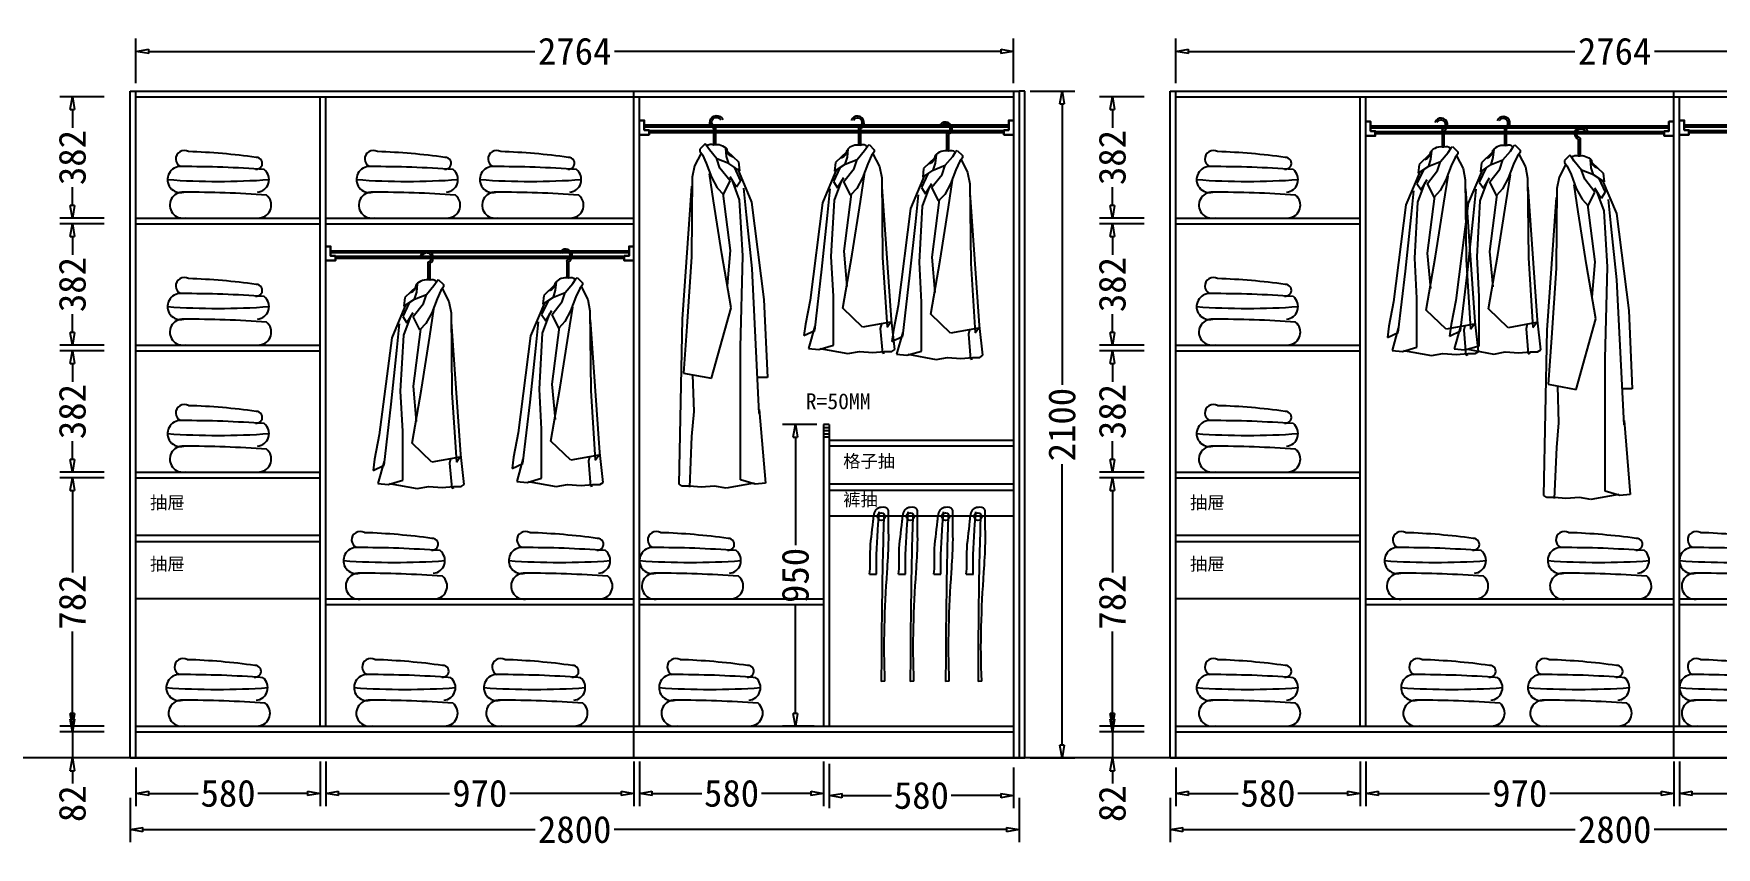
# Model space of a CAD drawing. Header units: millimetres. Extents: x 304407 to 361076, y -1262425 to -1203358.
# Drawn here: x 319507 to 324807, y -1249130 to -1246567 of the extents above; entities that cross this region are included whole.
import ezdxf

# ---------------------------------------------------------------- set-up
doc = ezdxf.new("R2010")
doc.units = ezdxf.units.MM
doc.header["$LTSCALE"] = 20
doc.layers.get('Defpoints').update_dxf_attribs({"color": 250})
for name, color, linetype in [('4', 1, 'Continuous'), ('6', 6, 'Continuous'), ('8', 8, 'Continuous'), ('LAYER10', 11, 'Continuous'), ('LAYER8', 11, 'Continuous'), ('图层3', 4, 'Continuous'), ('墙体', 40, 'Continuous')]:
    doc.layers.add(name, color=color, linetype=linetype)
doc.styles.get("Standard").update_dxf_attribs({"font": 'SimSun.ttf', "height": 85})
doc.styles.add('text', font='SimSun.ttf', dxfattribs={"height": 85})
doc.dimstyles.new('周文晶', dxfattribs={"dimtxt": 70, "dimasz": 40, "dimexe": 40, "dimexo": 30, "dimgap": 10, "dimtad": 0, "dimdec": 0, "dimtxsty": 'Standard', "dimblk": 'CLOSEDBLANK', "dimcen": 200, "dimclrd": 256, "dimclre": 256, "dimadec": 0, "dimazin": 0, "dimtfac": 1, "dimtdec": 0, "dimtmove": 0, "dimatfit": 3, "dimldrblk": 'CLOSEDBLANK', "dimfxl": 100, "dimfxlon": 1, "dimarcsym": 0})

# ---------------------------------------------------------------- blocks, each defined once
blk = doc.blocks.new('_ClosedBlank')
at = {"color": 0, "linetype": 'ByBlock', "lineweight": -2}
for p, q in [((-1, 0.17), (0, 0)), ((-1, 0.17), (-1, -0.17)), ((0, 0), (-1, -0.17))]:
    blk.add_line(p, q, dxfattribs=at)
blk = doc.blocks.new('*D1942')
at = {"lineweight": -2, "transparency": 16777216}
for p, q in [((320409.1, -1248860.2), (320409.1, -1249000.2)), ((319829.1, -1248878.6), (319829.1, -1249000.2)), ((319869.1, -1248960.2), (320025, -1248960.2)), ((320369.1, -1248960.2), (320213.1, -1248960.2))]:
    blk.add_line(p, q, dxfattribs=at)
at = {"layer": 'Defpoints', "color": 0, "transparency": 16777216}
for p in [(320409.1, -1248748.6), (319829.1, -1248848.6), (320409.1, -1248960.2)]:
    blk.add_point(p, dxfattribs=at)
at = {"lineweight": -2, "transparency": 16777216, "xscale": 40, "yscale": 40, "zscale": 40, "rotation": 180}
blk.add_blockref('_ClosedBlank', (319829.1, -1248960.2), dxfattribs=at)
at = {"lineweight": -2, "transparency": 16777216, "xscale": 40, "yscale": 40, "zscale": 40}
blk.add_blockref('_ClosedBlank', (320409.1, -1248960.2), dxfattribs=at)
at = {"color": 0, "transparency": 16777216, "insert": (320119.1, -1248960.2), "char_height": 85, "attachment_point": 5}
blk.add_mtext('580', dxfattribs=at)
blk = doc.blocks.new('*D1943')
at = {"lineweight": -2, "transparency": 16777216}
for p, q in [((321415.1, -1248860.2), (321415.1, -1249000.2)), ((321995.1, -1248860.2), (321995.1, -1249000.2)), ((321455.1, -1248960.2), (321611, -1248960.2)), ((321955.1, -1248960.2), (321799.1, -1248960.2))]:
    blk.add_line(p, q, dxfattribs=at)
at = {"layer": 'Defpoints', "color": 0, "transparency": 16777216}
for p in [(321415.1, -1246766.6), (321995.1, -1248748.6), (321995.1, -1248960.2)]:
    blk.add_point(p, dxfattribs=at)
at = {"lineweight": -2, "transparency": 16777216, "xscale": 40, "yscale": 40, "zscale": 40, "rotation": 180}
blk.add_blockref('_ClosedBlank', (321415.1, -1248960.2), dxfattribs=at)
at = {"lineweight": -2, "transparency": 16777216, "xscale": 40, "yscale": 40, "zscale": 40}
blk.add_blockref('_ClosedBlank', (321995.1, -1248960.2), dxfattribs=at)
at = {"color": 0, "transparency": 16777216, "insert": (321705.1, -1248960.2), "char_height": 85, "attachment_point": 5}
blk.add_mtext('580', dxfattribs=at)
blk = doc.blocks.new('*D1944')
at = {"lineweight": -2, "transparency": 16777216}
for p, q in [((319829.1, -1246723.2), (319829.1, -1246583.2)), ((322593.1, -1246723.2), (322593.1, -1246583.2)), ((319869.1, -1246623.2), (321085.4, -1246623.2)), ((322553.1, -1246623.2), (321336.8, -1246623.2))]:
    blk.add_line(p, q, dxfattribs=at)
at = {"layer": 'Defpoints', "color": 0, "transparency": 16777216}
for p in [(322593.1, -1246623.2), (319829.1, -1246766.6), (322593.1, -1246766.6)]:
    blk.add_point(p, dxfattribs=at)
at = {"lineweight": -2, "transparency": 16777216, "xscale": 40, "yscale": 40, "zscale": 40, "rotation": 180}
blk.add_blockref('_ClosedBlank', (319829.1, -1246623.2), dxfattribs=at)
at = {"lineweight": -2, "transparency": 16777216, "xscale": 40, "yscale": 40, "zscale": 40}
blk.add_blockref('_ClosedBlank', (322593.1, -1246623.2), dxfattribs=at)
at = {"color": 0, "transparency": 16777216, "insert": (321211.1, -1246623.2), "char_height": 85, "attachment_point": 5}
blk.add_mtext('2764', dxfattribs=at)
blk = doc.blocks.new('*D1945')
at = {"lineweight": -2, "transparency": 16777216}
for p, q in [((319811.1, -1248974.2), (319811.1, -1249114.2)), ((322611.1, -1248974.2), (322611.1, -1249114.2)), ((319851.1, -1249074.2), (321086.3, -1249074.2)), ((322571.1, -1249074.2), (321335.8, -1249074.2))]:
    blk.add_line(p, q, dxfattribs=at)
at = {"layer": 'Defpoints', "color": 0, "transparency": 16777216}
for p in [(319811.1, -1248848.6), (322611.1, -1248848.6), (322611.1, -1249074.2)]:
    blk.add_point(p, dxfattribs=at)
at = {"lineweight": -2, "transparency": 16777216, "xscale": 40, "yscale": 40, "zscale": 40, "rotation": 180}
blk.add_blockref('_ClosedBlank', (319811.1, -1249074.2), dxfattribs=at)
at = {"lineweight": -2, "transparency": 16777216, "xscale": 40, "yscale": 40, "zscale": 40}
blk.add_blockref('_ClosedBlank', (322611.1, -1249074.2), dxfattribs=at)
at = {"color": 0, "transparency": 16777216, "insert": (321211.1, -1249074.2), "char_height": 85, "attachment_point": 5}
blk.add_mtext('2800', dxfattribs=at)
blk = doc.blocks.new('*D1946')
at = {"lineweight": -2, "transparency": 16777216}
for p, q in [((322646, -1246748.6), (322786, -1246748.6)), ((322746, -1246788.6), (322746, -1247673.9)), ((322746, -1248808.6), (322746, -1247923.4)), ((322646, -1248848.6), (322786, -1248848.6))]:
    blk.add_line(p, q, dxfattribs=at)
at = {"layer": 'Defpoints', "color": 0, "transparency": 16777216}
for p in [(322611.1, -1246748.6), (322746, -1246748.6), (322611.1, -1248848.6)]:
    blk.add_point(p, dxfattribs=at)
at = {"lineweight": -2, "transparency": 16777216, "xscale": 40, "yscale": 40, "zscale": 40}
for p, rotation in [((322746, -1246748.6), 90), ((322746, -1248848.6), 270)]:
    blk.add_blockref('_ClosedBlank', p, dxfattribs=dict(at, rotation=rotation))
at = {"color": 0, "transparency": 16777216, "insert": (322746, -1247798.6), "char_height": 85, "attachment_point": 5, "rotation": 90}
blk.add_mtext('2100', dxfattribs=at)
blk = doc.blocks.new('*D1947')
at = {"lineweight": -2, "transparency": 16777216}
for p, q in [((321974.1, -1247798.6), (321866.1, -1247798.6)), ((321906.1, -1247838.6), (321906.1, -1248178.6)), ((321906.1, -1248708.6), (321906.1, -1248368.6)), ((321965.1, -1248748.6), (321866.1, -1248748.6))]:
    blk.add_line(p, q, dxfattribs=at)
at = {"layer": 'Defpoints', "color": 0, "transparency": 16777216}
for p in [(322004.1, -1247798.6), (321906.1, -1248748.6), (321995.1, -1248748.6)]:
    blk.add_point(p, dxfattribs=at)
at = {"lineweight": -2, "transparency": 16777216, "xscale": 40, "yscale": 40, "zscale": 40}
for p, rotation in [((321906.1, -1247798.6), 90), ((321906.1, -1248748.6), 270)]:
    blk.add_blockref('_ClosedBlank', p, dxfattribs=dict(at, rotation=rotation))
at = {"color": 0, "transparency": 16777216, "insert": (321906.1, -1248273.6), "char_height": 85, "attachment_point": 5, "rotation": 90}
blk.add_mtext('950', dxfattribs=at)
blk = doc.blocks.new('*D1948')
at = {"lineweight": -2, "transparency": 16777216}
for p, q in [((322013.1, -1248866.8), (322013.1, -1249006.8)), ((322593.1, -1248878.6), (322593.1, -1249006.8)), ((322053.1, -1248966.8), (322209, -1248966.8)), ((322553.1, -1248966.8), (322397.1, -1248966.8))]:
    blk.add_line(p, q, dxfattribs=at)
at = {"layer": 'Defpoints', "color": 0, "transparency": 16777216}
for p in [(322013.1, -1248748.6), (322593.1, -1248848.6), (322593.1, -1248966.8)]:
    blk.add_point(p, dxfattribs=at)
at = {"lineweight": -2, "transparency": 16777216, "xscale": 40, "yscale": 40, "zscale": 40, "rotation": 180}
blk.add_blockref('_ClosedBlank', (322013.1, -1248966.8), dxfattribs=at)
at = {"lineweight": -2, "transparency": 16777216, "xscale": 40, "yscale": 40, "zscale": 40}
blk.add_blockref('_ClosedBlank', (322593.1, -1248966.8), dxfattribs=at)
at = {"color": 0, "transparency": 16777216, "insert": (322303.1, -1248966.8), "char_height": 85, "attachment_point": 5}
blk.add_mtext('580', dxfattribs=at)
blk = doc.blocks.new('*D1949')
at = {"lineweight": -2, "transparency": 16777216}
for p, q in [((319628.8, -1248726.6), (319628.8, -1248686.6)), ((319728.8, -1248766.6), (319588.8, -1248766.6)), ((319628.8, -1248766.6), (319628.8, -1248848.6)), ((319728.8, -1248848.6), (319588.8, -1248848.6)), ((319628.8, -1248888.6), (319628.8, -1248928.6))]:
    blk.add_line(p, q, dxfattribs=at)
at = {"layer": 'Defpoints', "color": 0, "transparency": 16777216}
for p in [(319628.8, -1248766.6), (319829.1, -1248766.6), (319811.1, -1248848.6)]:
    blk.add_point(p, dxfattribs=at)
at = {"lineweight": -2, "transparency": 16777216, "xscale": 40, "yscale": 40, "zscale": 40}
for p, rotation in [((319628.8, -1248766.6), 270), ((319628.8, -1248848.6), 90)]:
    blk.add_blockref('_ClosedBlank', p, dxfattribs=dict(at, rotation=rotation))
at = {"color": 0, "transparency": 16777216, "insert": (319628.8, -1248992.7), "char_height": 85, "attachment_point": 5, "rotation": 90}
blk.add_mtext('82', dxfattribs=at)
blk = doc.blocks.new('*D1950')
at = {"lineweight": -2, "transparency": 16777216}
for p, q in [((319728.8, -1247966.6), (319588.8, -1247966.6)), ((319628.8, -1248006.6), (319628.8, -1248264.5)), ((319628.8, -1248708.6), (319628.8, -1248450.7)), ((319728.8, -1248748.6), (319588.8, -1248748.6))]:
    blk.add_line(p, q, dxfattribs=at)
at = {"layer": 'Defpoints', "color": 0, "transparency": 16777216}
for p in [(319628.8, -1247966.6), (319829.1, -1247966.6), (319829.1, -1248748.6)]:
    blk.add_point(p, dxfattribs=at)
at = {"lineweight": -2, "transparency": 16777216, "xscale": 40, "yscale": 40, "zscale": 40}
for p, rotation in [((319628.8, -1247966.6), 90), ((319628.8, -1248748.6), 270)]:
    blk.add_blockref('_ClosedBlank', p, dxfattribs=dict(at, rotation=rotation))
at = {"color": 0, "transparency": 16777216, "insert": (319628.8, -1248357.6), "char_height": 85, "attachment_point": 5, "rotation": 90}
blk.add_mtext('782', dxfattribs=at)
blk = doc.blocks.new('*D1951')
at = {"lineweight": -2, "transparency": 16777216}
for p, q in [((319728.8, -1247566.6), (319588.8, -1247566.6)), ((319628.8, -1247606.6), (319628.8, -1247664.3)), ((319628.8, -1247908.6), (319628.8, -1247851)), ((319728.8, -1247948.6), (319588.8, -1247948.6))]:
    blk.add_line(p, q, dxfattribs=at)
at = {"layer": 'Defpoints', "color": 0, "transparency": 16777216}
for p in [(319628.8, -1247566.6), (319829.1, -1247566.6), (319829.1, -1247948.6)]:
    blk.add_point(p, dxfattribs=at)
at = {"lineweight": -2, "transparency": 16777216, "xscale": 40, "yscale": 40, "zscale": 40}
for p, rotation in [((319628.8, -1247566.6), 90), ((319628.8, -1247948.6), 270)]:
    blk.add_blockref('_ClosedBlank', p, dxfattribs=dict(at, rotation=rotation))
at = {"color": 0, "transparency": 16777216, "insert": (319628.8, -1247757.6), "char_height": 85, "attachment_point": 5, "rotation": 90}
blk.add_mtext('382', dxfattribs=at)
blk = doc.blocks.new('*D1952')
at = {"lineweight": -2, "transparency": 16777216}
for p, q in [((319728.8, -1247166.6), (319588.8, -1247166.6)), ((319628.8, -1247206.6), (319628.8, -1247264.3)), ((319628.8, -1247508.6), (319628.8, -1247451)), ((319728.8, -1247548.6), (319588.8, -1247548.6))]:
    blk.add_line(p, q, dxfattribs=at)
at = {"layer": 'Defpoints', "color": 0, "transparency": 16777216}
for p in [(319628.8, -1247166.6), (319829.1, -1247166.6), (319829.1, -1247548.6)]:
    blk.add_point(p, dxfattribs=at)
at = {"lineweight": -2, "transparency": 16777216, "xscale": 40, "yscale": 40, "zscale": 40}
for p, rotation in [((319628.8, -1247166.6), 90), ((319628.8, -1247548.6), 270)]:
    blk.add_blockref('_ClosedBlank', p, dxfattribs=dict(at, rotation=rotation))
at = {"color": 0, "transparency": 16777216, "insert": (319628.8, -1247357.6), "char_height": 85, "attachment_point": 5, "rotation": 90}
blk.add_mtext('382', dxfattribs=at)
blk = doc.blocks.new('*D1953')
at = {"lineweight": -2, "transparency": 16777216}
for p, q in [((319728.8, -1246766.6), (319588.8, -1246766.6)), ((319628.8, -1246806.6), (319628.8, -1246864.3)), ((319628.8, -1247108.6), (319628.8, -1247051)), ((319728.8, -1247148.6), (319588.8, -1247148.6))]:
    blk.add_line(p, q, dxfattribs=at)
at = {"layer": 'Defpoints', "color": 0, "transparency": 16777216}
for p in [(319628.8, -1246766.6), (319829.1, -1246766.6), (319829.1, -1247148.6)]:
    blk.add_point(p, dxfattribs=at)
at = {"lineweight": -2, "transparency": 16777216, "xscale": 40, "yscale": 40, "zscale": 40}
for p, rotation in [((319628.8, -1246766.6), 90), ((319628.8, -1247148.6), 270)]:
    blk.add_blockref('_ClosedBlank', p, dxfattribs=dict(at, rotation=rotation))
at = {"color": 0, "transparency": 16777216, "insert": (319628.8, -1246957.6), "char_height": 85, "attachment_point": 5, "rotation": 90}
blk.add_mtext('382', dxfattribs=at)
blk = doc.blocks.new('*D1954')
at = {"lineweight": -2, "transparency": 16777216}
for p, q in [((320427.1, -1248860.2), (320427.1, -1249000.2)), ((321397.1, -1248860.2), (321397.1, -1249000.2)), ((320467.1, -1248960.2), (320817.1, -1248960.2)), ((321357.1, -1248960.2), (321007.1, -1248960.2))]:
    blk.add_line(p, q, dxfattribs=at)
at = {"layer": 'Defpoints', "color": 0, "transparency": 16777216}
for p in [(320427.1, -1248748.6), (321397.1, -1248748.6), (321397.1, -1248960.2)]:
    blk.add_point(p, dxfattribs=at)
at = {"lineweight": -2, "transparency": 16777216, "xscale": 40, "yscale": 40, "zscale": 40, "rotation": 180}
blk.add_blockref('_ClosedBlank', (320427.1, -1248960.2), dxfattribs=at)
at = {"lineweight": -2, "transparency": 16777216, "xscale": 40, "yscale": 40, "zscale": 40}
blk.add_blockref('_ClosedBlank', (321397.1, -1248960.2), dxfattribs=at)
at = {"color": 0, "transparency": 16777216, "insert": (320912.1, -1248960.2), "char_height": 85, "attachment_point": 5}
blk.add_mtext('970', dxfattribs=at)
blk = doc.blocks.new('*D1968')
at = {"lineweight": -2, "transparency": 16777216}
for p, q in [((323684.9, -1248860.2), (323684.9, -1249000.2)), ((323104.9, -1248878.6), (323104.9, -1249000.2)), ((323144.9, -1248960.2), (323300.8, -1248960.2)), ((323644.9, -1248960.2), (323488.9, -1248960.2))]:
    blk.add_line(p, q, dxfattribs=at)
at = {"layer": 'Defpoints', "color": 0, "transparency": 16777216}
for p in [(323684.9, -1248748.6), (323104.9, -1248848.6), (323684.9, -1248960.2)]:
    blk.add_point(p, dxfattribs=at)
at = {"lineweight": -2, "transparency": 16777216, "xscale": 40, "yscale": 40, "zscale": 40, "rotation": 180}
blk.add_blockref('_ClosedBlank', (323104.9, -1248960.2), dxfattribs=at)
at = {"lineweight": -2, "transparency": 16777216, "xscale": 40, "yscale": 40, "zscale": 40}
blk.add_blockref('_ClosedBlank', (323684.9, -1248960.2), dxfattribs=at)
at = {"color": 0, "transparency": 16777216, "insert": (323394.9, -1248960.2), "char_height": 85, "attachment_point": 5}
blk.add_mtext('580', dxfattribs=at)
blk = doc.blocks.new('*D1969')
at = {"lineweight": -2, "transparency": 16777216}
for p, q in [((324690.9, -1248860.2), (324690.9, -1249000.2)), ((325270.9, -1248860.2), (325270.9, -1249000.2)), ((324730.9, -1248960.2), (324886.8, -1248960.2)), ((325230.9, -1248960.2), (325074.9, -1248960.2))]:
    blk.add_line(p, q, dxfattribs=at)
at = {"layer": 'Defpoints', "color": 0, "transparency": 16777216}
for p in [(324690.9, -1246766.6), (325270.9, -1248748.6), (325270.9, -1248960.2)]:
    blk.add_point(p, dxfattribs=at)
at = {"lineweight": -2, "transparency": 16777216, "xscale": 40, "yscale": 40, "zscale": 40, "rotation": 180}
blk.add_blockref('_ClosedBlank', (324690.9, -1248960.2), dxfattribs=at)
at = {"lineweight": -2, "transparency": 16777216, "xscale": 40, "yscale": 40, "zscale": 40}
blk.add_blockref('_ClosedBlank', (325270.9, -1248960.2), dxfattribs=at)
at = {"color": 0, "transparency": 16777216, "insert": (324980.9, -1248960.2), "char_height": 85, "attachment_point": 5}
blk.add_mtext('580', dxfattribs=at)
blk = doc.blocks.new('*D1970')
at = {"lineweight": -2, "transparency": 16777216}
for p, q in [((323104.9, -1246723.2), (323104.9, -1246583.2)), ((325868.9, -1246723.2), (325868.9, -1246583.2)), ((323144.9, -1246623.2), (324361.2, -1246623.2)), ((325828.9, -1246623.2), (324612.6, -1246623.2))]:
    blk.add_line(p, q, dxfattribs=at)
at = {"layer": 'Defpoints', "color": 0, "transparency": 16777216}
for p in [(325868.9, -1246623.2), (323104.9, -1246766.6), (325868.9, -1246766.6)]:
    blk.add_point(p, dxfattribs=at)
at = {"lineweight": -2, "transparency": 16777216, "xscale": 40, "yscale": 40, "zscale": 40, "rotation": 180}
blk.add_blockref('_ClosedBlank', (323104.9, -1246623.2), dxfattribs=at)
at = {"lineweight": -2, "transparency": 16777216, "xscale": 40, "yscale": 40, "zscale": 40}
blk.add_blockref('_ClosedBlank', (325868.9, -1246623.2), dxfattribs=at)
at = {"color": 0, "transparency": 16777216, "insert": (324486.9, -1246623.2), "char_height": 85, "attachment_point": 5}
blk.add_mtext('2764', dxfattribs=at)
blk = doc.blocks.new('*D1971')
at = {"lineweight": -2, "transparency": 16777216}
for p, q in [((323086.9, -1248974.2), (323086.9, -1249114.2)), ((325886.9, -1248974.2), (325886.9, -1249114.2)), ((323126.9, -1249074.2), (324362.1, -1249074.2)), ((325846.9, -1249074.2), (324611.6, -1249074.2))]:
    blk.add_line(p, q, dxfattribs=at)
at = {"layer": 'Defpoints', "color": 0, "transparency": 16777216}
for p in [(323086.9, -1248848.6), (325886.9, -1248848.6), (325886.9, -1249074.2)]:
    blk.add_point(p, dxfattribs=at)
at = {"lineweight": -2, "transparency": 16777216, "xscale": 40, "yscale": 40, "zscale": 40, "rotation": 180}
blk.add_blockref('_ClosedBlank', (323086.9, -1249074.2), dxfattribs=at)
at = {"lineweight": -2, "transparency": 16777216, "xscale": 40, "yscale": 40, "zscale": 40}
blk.add_blockref('_ClosedBlank', (325886.9, -1249074.2), dxfattribs=at)
at = {"color": 0, "transparency": 16777216, "insert": (324486.9, -1249074.2), "char_height": 85, "attachment_point": 5}
blk.add_mtext('2800', dxfattribs=at)
blk = doc.blocks.new('*D1975')
at = {"lineweight": -2, "transparency": 16777216}
for p, q in [((322904.6, -1248726.6), (322904.6, -1248686.6)), ((323004.6, -1248766.6), (322864.6, -1248766.6)), ((322904.6, -1248766.6), (322904.6, -1248848.6)), ((323004.6, -1248848.6), (322864.6, -1248848.6)), ((322904.6, -1248888.6), (322904.6, -1248928.6))]:
    blk.add_line(p, q, dxfattribs=at)
at = {"layer": 'Defpoints', "color": 0, "transparency": 16777216}
for p in [(322904.6, -1248766.6), (323104.9, -1248766.6), (323086.9, -1248848.6)]:
    blk.add_point(p, dxfattribs=at)
at = {"lineweight": -2, "transparency": 16777216, "xscale": 40, "yscale": 40, "zscale": 40}
for p, rotation in [((322904.6, -1248766.6), 270), ((322904.6, -1248848.6), 90)]:
    blk.add_blockref('_ClosedBlank', p, dxfattribs=dict(at, rotation=rotation))
at = {"color": 0, "transparency": 16777216, "insert": (322904.6, -1248992.7), "char_height": 85, "attachment_point": 5, "rotation": 90}
blk.add_mtext('82', dxfattribs=at)
blk = doc.blocks.new('*D1976')
at = {"lineweight": -2, "transparency": 16777216}
for p, q in [((323004.6, -1247966.6), (322864.6, -1247966.6)), ((322904.6, -1248006.6), (322904.6, -1248264.5)), ((322904.6, -1248708.6), (322904.6, -1248450.7)), ((323004.6, -1248748.6), (322864.6, -1248748.6))]:
    blk.add_line(p, q, dxfattribs=at)
at = {"layer": 'Defpoints', "color": 0, "transparency": 16777216}
for p in [(322904.6, -1247966.6), (323104.9, -1247966.6), (323104.9, -1248748.6)]:
    blk.add_point(p, dxfattribs=at)
at = {"lineweight": -2, "transparency": 16777216, "xscale": 40, "yscale": 40, "zscale": 40}
for p, rotation in [((322904.6, -1247966.6), 90), ((322904.6, -1248748.6), 270)]:
    blk.add_blockref('_ClosedBlank', p, dxfattribs=dict(at, rotation=rotation))
at = {"color": 0, "transparency": 16777216, "insert": (322904.6, -1248357.6), "char_height": 85, "attachment_point": 5, "rotation": 90}
blk.add_mtext('782', dxfattribs=at)
blk = doc.blocks.new('*D1977')
at = {"lineweight": -2, "transparency": 16777216}
for p, q in [((323004.6, -1247566.6), (322864.6, -1247566.6)), ((322904.6, -1247606.6), (322904.6, -1247664.3)), ((322904.6, -1247908.6), (322904.6, -1247851)), ((323004.6, -1247948.6), (322864.6, -1247948.6))]:
    blk.add_line(p, q, dxfattribs=at)
at = {"layer": 'Defpoints', "color": 0, "transparency": 16777216}
for p in [(322904.6, -1247566.6), (323104.9, -1247566.6), (323104.9, -1247948.6)]:
    blk.add_point(p, dxfattribs=at)
at = {"lineweight": -2, "transparency": 16777216, "xscale": 40, "yscale": 40, "zscale": 40}
for p, rotation in [((322904.6, -1247566.6), 90), ((322904.6, -1247948.6), 270)]:
    blk.add_blockref('_ClosedBlank', p, dxfattribs=dict(at, rotation=rotation))
at = {"color": 0, "transparency": 16777216, "insert": (322904.6, -1247757.6), "char_height": 85, "attachment_point": 5, "rotation": 90}
blk.add_mtext('382', dxfattribs=at)
blk = doc.blocks.new('*D1978')
at = {"lineweight": -2, "transparency": 16777216}
for p, q in [((323004.6, -1247166.6), (322864.6, -1247166.6)), ((322904.6, -1247206.6), (322904.6, -1247264.3)), ((322904.6, -1247508.6), (322904.6, -1247451)), ((323004.6, -1247548.6), (322864.6, -1247548.6))]:
    blk.add_line(p, q, dxfattribs=at)
at = {"layer": 'Defpoints', "color": 0, "transparency": 16777216}
for p in [(322904.6, -1247166.6), (323104.9, -1247166.6), (323104.9, -1247548.6)]:
    blk.add_point(p, dxfattribs=at)
at = {"lineweight": -2, "transparency": 16777216, "xscale": 40, "yscale": 40, "zscale": 40}
for p, rotation in [((322904.6, -1247166.6), 90), ((322904.6, -1247548.6), 270)]:
    blk.add_blockref('_ClosedBlank', p, dxfattribs=dict(at, rotation=rotation))
at = {"color": 0, "transparency": 16777216, "insert": (322904.6, -1247357.6), "char_height": 85, "attachment_point": 5, "rotation": 90}
blk.add_mtext('382', dxfattribs=at)
blk = doc.blocks.new('*D1979')
at = {"lineweight": -2, "transparency": 16777216}
for p, q in [((323004.6, -1246766.6), (322864.6, -1246766.6)), ((322904.6, -1246806.6), (322904.6, -1246864.3)), ((322904.6, -1247108.6), (322904.6, -1247051)), ((323004.6, -1247148.6), (322864.6, -1247148.6))]:
    blk.add_line(p, q, dxfattribs=at)
at = {"layer": 'Defpoints', "color": 0, "transparency": 16777216}
for p in [(322904.6, -1246766.6), (323104.9, -1246766.6), (323104.9, -1247148.6)]:
    blk.add_point(p, dxfattribs=at)
at = {"lineweight": -2, "transparency": 16777216, "xscale": 40, "yscale": 40, "zscale": 40}
for p, rotation in [((322904.6, -1246766.6), 90), ((322904.6, -1247148.6), 270)]:
    blk.add_blockref('_ClosedBlank', p, dxfattribs=dict(at, rotation=rotation))
at = {"color": 0, "transparency": 16777216, "insert": (322904.6, -1246957.6), "char_height": 85, "attachment_point": 5, "rotation": 90}
blk.add_mtext('382', dxfattribs=at)
blk = doc.blocks.new('*D1980')
at = {"lineweight": -2, "transparency": 16777216}
for p, q in [((323702.9, -1248860.2), (323702.9, -1249000.2)), ((324672.9, -1248860.2), (324672.9, -1249000.2)), ((323742.9, -1248960.2), (324092.9, -1248960.2)), ((324632.9, -1248960.2), (324282.9, -1248960.2))]:
    blk.add_line(p, q, dxfattribs=at)
at = {"layer": 'Defpoints', "color": 0, "transparency": 16777216}
for p in [(323702.9, -1248748.6), (324672.9, -1248748.6), (324672.9, -1248960.2)]:
    blk.add_point(p, dxfattribs=at)
at = {"lineweight": -2, "transparency": 16777216, "xscale": 40, "yscale": 40, "zscale": 40, "rotation": 180}
blk.add_blockref('_ClosedBlank', (323702.9, -1248960.2), dxfattribs=at)
at = {"lineweight": -2, "transparency": 16777216, "xscale": 40, "yscale": 40, "zscale": 40}
blk.add_blockref('_ClosedBlank', (324672.9, -1248960.2), dxfattribs=at)
at = {"color": 0, "transparency": 16777216, "insert": (324187.9, -1248960.2), "char_height": 85, "attachment_point": 5}
blk.add_mtext('970', dxfattribs=at)
blk = doc.blocks.new('A$C1C5764E0')
at = {"layer": '8'}
for p, q in [((172.3, 708.4), (172.3, 657.4)), ((178.3, 708.4), (178.3, 657.4)), ((137.4, 618.5), (140.1, 644.9)), ((167.9, 611.6), (191.5, 639.3)), ((191.5, 639.3), (201.2, 654.6)), ((201.2, 654.6), (205.3, 658.7)), ((205.3, 658.7), (222, 642.1)), ((222, 642.1), (222, 635.2)), ((113.7, 585.2), (93.2, 541.7)), ((99.9, 601.9), (97.1, 574.2)), ((97.1, 574.2), (130.4, 596.4)), ((135.3, 635.3), (99.9, 601.9)), ((130.4, 596.4), (137.4, 618.5)), ((130.4, 596.4), (167.9, 611.6)), ((158.2, 582.5), (167.9, 611.6)), ((201.2, 597.8), (184.5, 553.4)), ((213.6, 624.1), (201.2, 597.8)), ((222, 635.2), (213.6, 624.1)), ((217.8, 629.6), (238.6, 589.4)), ((238.6, 589.4), (245.5, 553.4)), ((103, 580.9), (58.4, 475.1)), ((93.2, 541.7), (106.3, 522.1)), ((96.5, 482.8), (119.4, 544.9)), ((106.3, 522.1), (125.9, 554.7)), ((126.3, 542.3), (158.2, 582.5)), ((147.1, 499.3), (126.3, 542.3)), ((184.5, 553.4), (166.5, 520.1)), ((178.3, 479.5), (191.3, 564.6)), ((245.5, 553.4), (248.3, 302.5)), ((75, 435), (83.4, 518.8)), ((86.6, 306.3), (96.5, 482.8)), ((148.8, 502.4), (125.9, 322.6)), ((166.5, 520.1), (147.1, 499.3)), ((152.1, 312.8), (178.3, 479.5)), ((276.4, 106.8), (247, 525.3)), ((58.4, 475.1), (19.5, 168.8)), ((57, 265.8), (75, 435)), ((125.9, 322.6), (135.7, 211.4)), ((34.3, 73.1), (57, 265.8)), ((93.2, 180.9), (86.6, 306.3)), ((122.6, 142.8), (152.1, 312.8)), ((248.3, 302.5), (262.2, 83.5)), ((19.5, 168.8), (4.8, 92.7)), ((93.2, 26.2), (93.2, 180.9)), ((184.8, 82.8), (122.6, 142.8)), ((286.7, 13.1), (276.4, 106.8)), ((4.8, 92.7), (0, 56.7)), ((0, 56.7), (34.3, 73.1)), ((34.3, 86.2), (14.7, 16.3)), ((273.1, 99.1), (184.8, 82.8)), ((244.2, 93.8), (240.9, 79.6)), ((240.9, 79.6), (247.4, 1.1)), ((262.2, 83.5), (273.1, 99.1)), ((14.7, 16.3), (47.4, 13.1)), ((47.4, 13.1), (93.2, 26.2)), ((50.7, 16.3), (139, 0)), ((139, 0), (175, 6.5)), ((175, 6.5), (217.5, 3.3)), ((217.5, 3.3), (253.5, 6.5)), ((247.4, 1.1), (254, 3.3)), ((253.5, 6.5), (276.9, 6.5)), ((276.9, 6.5), (286.7, 13.1))]:
    blk.add_line(p, q, dxfattribs=at)
for centre, radius, start, end in [((168.9, 727.1), 20.9, 296.6338, 159.5285), ((168.9, 727.1), 14.9, 296.6338, 150.6175), ((175.9, 709.9), 3.91, 94.6712, 201.9626), ((110.9, 641.2), 25.1, 286.2636, 2.0248), ((168.9, 613.1), 43.9, 77.6993, 138.5966), ((186.2, 639.8), 18, 42.48, 116.3392)]:
    blk.add_arc(centre, radius, start, end, dxfattribs=at)
blk = doc.blocks.new('A$C4F477F88')
at = {"layer": 'LAYER10'}
blk.add_blockref('A$C1C5764E0', (0, 0), dxfattribs=at)
blk = doc.blocks.new('A$C5E603B19')
at = {"layer": 'LAYER8'}
blk.add_blockref('A$C4F477F88', (0, 0), dxfattribs=at)
blk = doc.blocks.new('A$C1B0A679D')
at = {"layer": '图层3'}
blk.add_blockref('A$C5E603B19', (0, 0), dxfattribs=at)
blk = doc.blocks.new('A$C52EB379C')
at = {"layer": '8'}
for p, q in [((163.3, 1134.6), (163.3, 1083.5)), ((169.3, 1134.6), (169.3, 1083.5)), ((126.4, 1061.5), (91, 1028.1)), ((128.4, 1044.7), (131.2, 1071)), ((159, 1037.8), (182.5, 1065.5)), ((182.5, 1065.5), (192.3, 1080.7)), ((192.3, 1080.7), (196.4, 1084.9)), ((196.4, 1084.9), (213.1, 1068.3)), ((213.1, 1061.3), (204.7, 1050.2)), ((213.1, 1068.3), (213.1, 1061.3)), ((104.8, 1011.4), (84.3, 967.8)), ((91, 1028.1), (88.2, 1000.3)), ((88.2, 1000.3), (121.5, 1022.5)), ((117.4, 968.5), (149.3, 1008.7)), ((121.5, 1022.5), (128.4, 1044.7)), ((121.5, 1022.5), (159, 1037.8)), ((149.3, 1008.7), (159, 1037.8)), ((192.3, 1023.9), (175.6, 979.5)), ((204.7, 1050.2), (192.3, 1023.9)), ((208.9, 1055.8), (229.7, 1015.6)), ((229.7, 1015.6), (236.6, 979.5)), ((94.1, 1007.1), (49.5, 901.3)), ((84.3, 967.8), (97.4, 948.2)), ((87.6, 909), (110.5, 971.1)), ((97.4, 948.2), (117, 980.9)), ((138.2, 925.5), (117.4, 968.5)), ((175.6, 979.5), (157.6, 946.3)), ((169.3, 905.7), (182.4, 990.7)), ((236.6, 979.5), (239.4, 728.7)), ((49.5, 901.3), (10.6, 595)), ((66.1, 861.1), (74.5, 944.9)), ((77.7, 732.4), (87.6, 909)), ((139.9, 928.6), (117, 748.8)), ((157.6, 946.3), (138.2, 925.5)), ((143.2, 738.9), (169.3, 905.7)), ((267.5, 533), (238.1, 951.5)), ((48.1, 692), (66.1, 861.1)), ((117, 748.8), (126.8, 637.6)), ((25.4, 235.4), (48.1, 692)), ((84.3, 444.7), (77.7, 732.4)), ((113.7, 568.9), (143.2, 738.9)), ((239.4, 728.7), (253.3, 509.7)), ((10.6, 595), (0, 349)), ((175.9, 346.6), (113.7, 568.9)), ((277.8, 13.1), (267.5, 533)), ((253.3, 509.7), (264.2, 362.9)), ((84.3, 26.2), (84.3, 444.7)), ((0, 349), (31, 349)), ((264.2, 362.9), (175.9, 346.6)), ((235.3, 357.6), (232, 242)), ((25.4, 248.5), (5.8, 16.3)), ((232, 242), (238.5, 163.5)), ((238.5, 163.5), (245.1, 3.3)), ((5.8, 16.3), (38.5, 13.1)), ((38.5, 13.1), (84.3, 26.2)), ((41.7, 16.3), (130.1, 0)), ((130.1, 0), (166.1, 6.5)), ((166.1, 6.5), (208.6, 3.3)), ((208.6, 3.3), (244.6, 6.5)), ((244.6, 6.5), (268, 6.5)), ((268, 6.5), (277.8, 13.1))]:
    blk.add_line(p, q, dxfattribs=at)
for centre, radius, start, end in [((160, 1153.2), 20.9, 296.6338, 159.5285), ((160, 1153.2), 14.9, 296.6338, 150.6175), ((167, 1136), 3.91, 94.6712, 201.9626), ((102, 1067.4), 25.1, 286.2636, 2.0248), ((160, 1039.2), 43.9, 77.6993, 138.5966), ((177.3, 1066), 18, 42.48, 116.3392)]:
    blk.add_arc(centre, radius, start, end, dxfattribs=at)
blk = doc.blocks.new('A$C05785CA5')
at = {"layer": 'LAYER10'}
blk.add_blockref('A$C52EB379C', (0, 0), dxfattribs=at)
blk = doc.blocks.new('A$C100967EE')
at = {"layer": 'LAYER10'}
blk.add_blockref('A$C05785CA5', (0, 0), dxfattribs=at)
blk = doc.blocks.new('A$C65D30603')
at = {"layer": 'LAYER8'}
blk.add_blockref('A$C100967EE', (0, 0), dxfattribs=at)
blk = doc.blocks.new('A$C50CE712E')
at = {"layer": '图层3'}
blk.add_blockref('A$C65D30603', (0, 0), dxfattribs=at)
blk = doc.blocks.new('A$C11F00F61')
at = {"color": 8}
blk.add_line((48.2, 0), (290.3, 1.2), dxfattribs=at)
at = {"layer": '墙体', "color": 8}
for centre, radius, start, end in [((52.6, 186.6), 26.7, 59.8021, 244.0801), ((41, 121.6), 41, 86.0834, 284.0988), ((53.8, -3125.6), 3288.1, 85.6244, 90.1755), ((9.8, -1698.7), 1909.1, 81.8981, 88.3112), ((280.3, 173), 18.4, 260.1551, 94.4157), ((159.2, 2329.1), 2213.2, 265.8756, 274.159), ((279.7, 121.7), 40, 274.9406, 51.3165), ((48.2, 41), 41, 86.0834, 284.0988), ((61, -3206.2), 3288.1, 85.6244, 90.1755), ((286.9, 41.1), 40, 274.9406, 51.3165)]:
    blk.add_arc(centre, radius, start, end, dxfattribs=at)
blk = doc.blocks.new('A$C3B9601DC')
at = {"layer": '4', "color": 8}
blk.add_line((62, 1.5), (47.4, 0), dxfattribs=at)
for points, knots in [([(62, 1.5), (55.4, 144.3), (62.8, 324.3), (78.7, 548.8), (75.2, 622.1), (75.7, 684.6), (46.8, 686.9), (17.9, 676.1), (12.7, 599.8), (-1.5, 524.3), (4.4, 450.4), (0, 421.8)], [0, 0, 0, 0, 428.516837, 544.203019, 664.137455, 677.621305, 701.749401, 722.125787, 770.743064, 895.133582, 980.731534, 980.731534, 980.731534, 980.731534]), ([(37.8, 667.5), (32.8, 603.2), (26.4, 521.3), (26.8, 439.3), (26.9, 421.8)], [0, 0, 0, 0, 193.394932, 246.046188, 246.046188, 246.046188, 246.046188])]:
    blk.add_open_spline(points, degree=3, knots=knots, dxfattribs=at)
blk.add_spline([(57.6, 658.7), (53.2, 497.8), (47.4, 0)], degree=3, dxfattribs=at)
blk.add_open_spline([(1.4, 421.8), (10.7, 421.8), (19.9, 421.8), (29.2, 421.8)], degree=3, dxfattribs=at)
at = {"layer": '6', "color": 8}
blk.add_circle((47.2, 648.9), 15, dxfattribs=at)
blk = doc.blocks.new('edr334343')
at = {"layer": '6', "color": 8, "xscale": 0.7999999999301508, "yscale": 0.7999999999301508, "zscale": 0.7999999999301508}
for p in [(311012.9, -1202094.7), (311104.2, -1202094.7), (311215.5, -1202094.7), (311317.6, -1202094.7)]:
    blk.add_blockref('A$C3B9601DC', p, dxfattribs=at)

msp = doc.modelspace()

# ---------------------------------------------------------------- linework, layer by layer
for p, q in [((319811.1, -1248848.6), (319811.1, -1246748.6)), ((319811.1, -1246748.6), (322611.1, -1246748.6)), ((319829.1, -1248848.6), (319829.1, -1246748.6)), ((321397.1, -1248848.6), (321397.1, -1246748.6)), ((322593.1, -1246748.6), (322593.1, -1248848.6)), ((322611.1, -1246748.6), (322611.1, -1248848.6)), ((322629.1, -1246748.6), (322611.1, -1246748.6)), ((322629.1, -1248848.6), (322629.1, -1246748.6)), ((323086.9, -1248848.6), (323086.9, -1246748.6)), ((323086.9, -1246748.6), (325886.9, -1246748.6)), ((323104.9, -1248848.6), (323104.9, -1246748.6)), ((324672.9, -1248848.6), (324672.9, -1246748.6)), ((319829.1, -1246766.6), (322593.1, -1246766.6)), ((320409.1, -1248748.6), (320409.1, -1246766.6)), ((320427.1, -1248748.6), (320427.1, -1246766.6)), ((321415.1, -1248748.6), (321415.1, -1246766.6)), ((323104.9, -1246766.6), (325868.9, -1246766.6)), ((323684.9, -1248748.6), (323684.9, -1246766.6)), ((323702.9, -1248748.6), (323702.9, -1246766.6)), ((324690.9, -1248748.6), (324690.9, -1246766.6)), ((319829.1, -1247148.6), (320409.1, -1247148.6)), ((319829.1, -1247166.6), (320409.1, -1247166.6)), ((320427.1, -1247148.6), (321397.1, -1247148.6)), ((320427.1, -1247166.6), (321397.1, -1247166.6)), ((323104.9, -1247148.6), (323684.9, -1247148.6)), ((323104.9, -1247166.6), (323684.9, -1247166.6)), ((319829.1, -1247548.6), (320409.1, -1247548.6)), ((323104.9, -1247548.6), (323684.9, -1247548.6)), ((319829.1, -1247566.6), (320409.1, -1247566.6)), ((323104.9, -1247566.6), (323684.9, -1247566.6)), ((321995.1, -1247798.6), (321995.1, -1248748.6)), ((322013.1, -1247798.6), (321995.1, -1247798.6)), ((322013.1, -1247808.6), (321995.1, -1247808.6)), ((322013.1, -1247798.6), (322013.1, -1248748.6)), ((322013.1, -1247818.6), (321995.1, -1247818.6)), ((322013.1, -1247828.6), (321995.1, -1247828.6)), ((322013.1, -1247838.6), (321995.1, -1247838.6)), ((322593.1, -1247848.6), (322013.1, -1247848.6)), ((322593.1, -1247866.6), (322013.1, -1247866.6)), ((319829.1, -1247948.6), (320409.1, -1247948.6)), ((319829.1, -1247966.6), (320409.1, -1247966.6)), ((323104.9, -1247948.6), (323684.9, -1247948.6)), ((323104.9, -1247966.6), (323684.9, -1247966.6)), ((322593.1, -1247986.6), (322013.1, -1247986.6)), ((322593.1, -1248006.6), (322013.1, -1248006.6)), ((322593.1, -1248086.6), (322013.1, -1248086.6)), ((319829.1, -1248146.6), (320409.1, -1248146.6)), ((319829.1, -1248166.6), (320409.1, -1248166.6)), ((323104.9, -1248146.6), (323684.9, -1248146.6)), ((323104.9, -1248166.6), (323684.9, -1248166.6)), ((319829.1, -1248346.6), (320409.1, -1248346.6)), ((323104.9, -1248346.6), (323684.9, -1248346.6)), ((321397.1, -1248348.6), (320427.1, -1248348.6)), ((321397.1, -1248366.6), (320427.1, -1248366.6)), ((321995.1, -1248348.6), (321415.1, -1248348.6)), ((321995.1, -1248366.6), (321415.1, -1248366.6)), ((324672.9, -1248348.6), (323702.9, -1248348.6)), ((324672.9, -1248366.6), (323702.9, -1248366.6)), ((325270.9, -1248348.6), (324690.9, -1248348.6)), ((325270.9, -1248366.6), (324690.9, -1248366.6)), ((319829.1, -1248748.6), (322593.1, -1248748.6)), ((319829.1, -1248766.6), (322593.1, -1248766.6)), ((323104.9, -1248748.6), (325868.9, -1248748.6)), ((323104.9, -1248766.6), (325868.9, -1248766.6)), ((319811.1, -1248848.6), (322611.1, -1248848.6)), ((322611.1, -1248848.6), (322629.1, -1248848.6)), ((323086.9, -1248848.6), (325886.9, -1248848.6))]:
    msp.add_line(p, q)
at = {"color": 8}
msp.add_line((361075.9, -1248848.6), (304407.4, -1248848.6), dxfattribs=at)
msp.add_line((361075.9, -1248848.6), (304407.4, -1248848.6), dxfattribs=at)
msp.add_line((361075.9, -1248848.6), (304407.4, -1248848.6), dxfattribs=at)
at = {"lineweight": 30}
for points in [[(321415.1, -1246840.9), (321430.1, -1246840.9), (321430.1, -1246870.9), (321445.1, -1246870.9), (321445.1, -1246885.9), (321415.1, -1246885.9)], [(322578.1, -1246855.9), (321430.1, -1246855.9)], [(322578.1, -1246860.5), (321430.1, -1246860.5)], [(322593.1, -1246840.9), (322578.1, -1246840.9), (322578.1, -1246870.9), (322563.1, -1246870.9), (322563.1, -1246885.9), (322593.1, -1246885.9)], [(323702.9, -1246844.3), (323717.9, -1246844.3), (323717.9, -1246874.3), (323732.9, -1246874.3), (323732.9, -1246889.3), (323702.9, -1246889.3)], [(324657.9, -1246859.3), (323717.9, -1246859.3)], [(324657.9, -1246863.9), (323717.9, -1246863.9)], [(324672.9, -1246844.3), (324657.9, -1246844.3), (324657.9, -1246874.3), (324642.9, -1246874.3), (324642.9, -1246889.3), (324672.9, -1246889.3)], [(324690.9, -1246840.9), (324705.9, -1246840.9), (324705.9, -1246870.9), (324720.9, -1246870.9), (324720.9, -1246885.9), (324690.9, -1246885.9)], [(325853.9, -1246855.9), (324705.9, -1246855.9)], [(325853.9, -1246860.5), (324705.9, -1246860.5)], [(322563.1, -1246873), (321445.1, -1246873)], [(322563.1, -1246878.4), (321445.1, -1246878.4)], [(324642.9, -1246876.4), (323732.9, -1246876.4)], [(324642.9, -1246881.8), (323732.9, -1246881.8)], [(325838.9, -1246873), (324720.9, -1246873)], [(325838.9, -1246878.4), (324720.9, -1246878.4)], [(320427.1, -1247237.3), (320442.1, -1247237.3), (320442.1, -1247267.3), (320457.1, -1247267.3), (320457.1, -1247282.3), (320427.1, -1247282.3)], [(321382.1, -1247252.3), (320442.1, -1247252.3)], [(321382.1, -1247256.9), (320442.1, -1247256.9)], [(321367.1, -1247269.3), (320457.1, -1247269.3)], [(321367.1, -1247274.8), (320457.1, -1247274.8)], [(321397.1, -1247237.3), (321382.1, -1247237.3), (321382.1, -1247267.3), (321367.1, -1247267.3), (321367.1, -1247282.3), (321397.1, -1247282.3)]]:
    msp.add_lwpolyline(points, dxfattribs=at)

# ---------------------------------------------------------------- block references
at = {"xscale": -1}
for p in [(321817.9, -1247999.3), (324541.7, -1248034.7)]:
    msp.add_blockref('A$C50CE712E', p, dxfattribs=at)
for name, p in [('A$C1B0A679D', (321932.8, -1247575.1)), ('A$C1B0A679D', (322210.1, -1247593.6)), ('A$C1B0A679D', (323770.8, -1247581.3)), ('A$C1B0A679D', (323967.1, -1247576.4)), ('A$C11F00F61', (319928.4, -1247148.6)), ('A$C11F00F61', (320523.6, -1247148.6)), ('A$C11F00F61', (320912.1, -1247148.6)), ('A$C11F00F61', (323170, -1247148.6)), ('A$C1B0A679D', (320576.1, -1248000)), ('A$C1B0A679D', (321013.6, -1247993.8)), ('A$C11F00F61', (319928.4, -1247548.6)), ('A$C11F00F61', (323170, -1247548.6)), ('A$C11F00F61', (319928.4, -1247948.6)), ('A$C11F00F61', (323170, -1247948.6)), ('edr334343', (11125.9, -46512.7)), ('A$C11F00F61', (320482.5, -1248348.6)), ('A$C11F00F61', (321003.3, -1248348.6)), ('A$C11F00F61', (321415.1, -1248348.6)), ('A$C11F00F61', (323761.9, -1248348.6)), ('A$C11F00F61', (324275.9, -1248348.6)), ('A$C11F00F61', (324690.9, -1248348.6)), ('A$C11F00F61', (319924.5, -1248748.6)), ('A$C11F00F61', (320515.8, -1248748.6)), ('A$C11F00F61', (320924.8, -1248748.6)), ('A$C11F00F61', (321476.7, -1248748.6)), ('A$C11F00F61', (323170, -1248748.6)), ('A$C11F00F61', (323813.8, -1248748.6)), ('A$C11F00F61', (324213.6, -1248748.6)), ('A$C11F00F61', (324690.9, -1248748.6))]:
    msp.add_blockref(name, p)

# ---------------------------------------------------------------- texts
at = {"attachment_point": 1, "style": 'text'}
for s, insert, char_height, width in [('R=50MM', (321938.9, -1247700.1), 50, 419.038), ('格子抽', (322056.7, -1247893.7), 40, 305.609), ('抽屉', (319873.4, -1248024.3), 40, 305.609), ('裤抽', (322056.7, -1248015), 40, 305.609), ('抽屉', (323149.2, -1248024.3), 40, 305.609), ('抽屉', (319873.4, -1248217.6), 40, 305.609), ('抽屉', (323149.2, -1248217.6), 40, 305.609)]:
    msp.add_mtext(s, dxfattribs=dict(at, insert=insert, char_height=char_height, width=width))

# ---------------------------------------------------------------- dimensions: what is measured, and where the dimension line sits
for base, p1, p2, picture, middle in [((322593.1, -1246623.2), (319829.1, -1246766.6), (322593.1, -1246766.6), '*D1944', (321211.1, -1246623.2)), ((325868.9, -1246623.2), (323104.9, -1246766.6), (325868.9, -1246766.6), '*D1970', (324486.9, -1246623.2)), ((321995.1, -1248960.2), (321415.1, -1246766.6), (321995.1, -1248748.6), '*D1943', (321705.1, -1248960.2)), ((325270.9, -1248960.2), (324690.9, -1246766.6), (325270.9, -1248748.6), '*D1969', (324980.9, -1248960.2)), ((320409.1, -1248960.2), (319829.1, -1248848.6), (320409.1, -1248748.6), '*D1942', (320119.1, -1248960.2)), ((321397.1, -1248960.2), (320427.1, -1248748.6), (321397.1, -1248748.6), '*D1954', (320912.1, -1248960.2)), ((322593.1, -1248966.8), (322013.1, -1248748.6), (322593.1, -1248848.6), '*D1948', (322303.1, -1248966.8)), ((323684.9, -1248960.2), (323104.9, -1248848.6), (323684.9, -1248748.6), '*D1968', (323394.9, -1248960.2)), ((324672.9, -1248960.2), (323702.9, -1248748.6), (324672.9, -1248748.6), '*D1980', (324187.9, -1248960.2)), ((322611.1, -1249074.2), (319811.1, -1248848.6), (322611.1, -1248848.6), '*D1945', (321211.1, -1249074.2)), ((325886.9, -1249074.2), (323086.9, -1248848.6), (325886.9, -1248848.6), '*D1971', (324486.9, -1249074.2))]:
    dim = msp.add_linear_dim(base=base, p1=p1, p2=p2, dimstyle='周文晶')
    dim.commit()
    dim.dimension.update_dxf_attribs({"geometry": picture, "text_midpoint": middle})
for base, p1, p2, angle, picture, middle in [((322746, -1246748.6), (322611.1, -1248848.6), (322611.1, -1246748.6), 90, '*D1946', (322746, -1247798.6)), ((319628.8, -1246766.6), (319829.1, -1247148.6), (319829.1, -1246766.6), 270, '*D1953', (319628.8, -1246957.6)), ((322904.6, -1246766.6), (323104.9, -1247148.6), (323104.9, -1246766.6), 270, '*D1979', (322904.6, -1246957.6)), ((319628.8, -1247166.6), (319829.1, -1247548.6), (319829.1, -1247166.6), 270, '*D1952', (319628.8, -1247357.6)), ((322904.6, -1247166.6), (323104.9, -1247548.6), (323104.9, -1247166.6), 270, '*D1978', (322904.6, -1247357.6)), ((319628.8, -1247566.6), (319829.1, -1247948.6), (319829.1, -1247566.6), 270, '*D1951', (319628.8, -1247757.6)), ((322904.6, -1247566.6), (323104.9, -1247948.6), (323104.9, -1247566.6), 270, '*D1977', (322904.6, -1247757.6)), ((321906.1, -1248748.6), (322004.1, -1247798.6), (321995.1, -1248748.6), 90, '*D1947', (321906.1, -1248273.6)), ((319628.8, -1247966.6), (319829.1, -1248748.6), (319829.1, -1247966.6), 270, '*D1950', (319628.8, -1248357.6)), ((322904.6, -1247966.6), (323104.9, -1248748.6), (323104.9, -1247966.6), 270, '*D1976', (322904.6, -1248357.6))]:
    dim = msp.add_linear_dim(base=base, p1=p1, p2=p2, angle=angle, dimstyle='周文晶')
    dim.commit()
    dim.dimension.update_dxf_attribs({"geometry": picture, "text_midpoint": middle})
for base, p1, p2, picture, middle in [((319628.8, -1248766.6), (319811.1, -1248848.6), (319829.1, -1248766.6), '*D1949', (319628.8, -1248992.7)), ((322904.6, -1248766.6), (323086.9, -1248848.6), (323104.9, -1248766.6), '*D1975', (322904.6, -1248992.7))]:
    dim = msp.add_linear_dim(base=base, p1=p1, p2=p2, angle=270, dimstyle='周文晶')
    dim.commit()
    dim.dimension.update_dxf_attribs({"geometry": picture, "text_midpoint": middle, "dimtype": 128})

doc.saveas('drawing.dxf')
